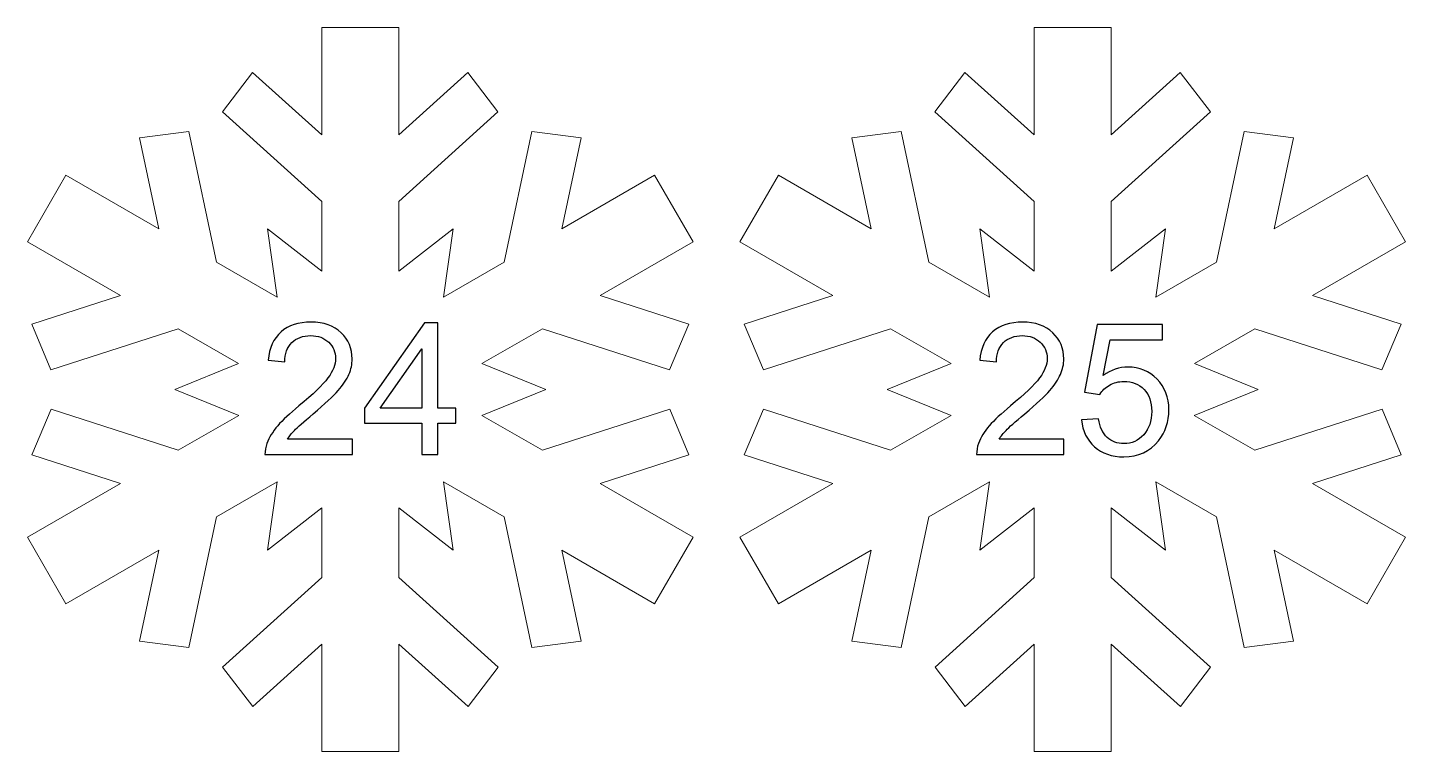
# Model space of a CAD drawing. Header units: centimetres. Extents: x -78 to 86, y -19 to 11.
# Drawn here: x 30.03 to 35.72, y -8.74 to -5.75 of the extents above; entities that cross this region are included whole.
import ezdxf

# ---------------------------------------------------------------- set-up
doc = ezdxf.new("R2010")
doc.units = ezdxf.units.CM
doc.header["$MEASUREMENT"] = 0
doc.layers.add('layer 1', color=7, linetype='Continuous')

msp = doc.modelspace()

# ---------------------------------------------------------------- linework, layer by layer
at = {"layer": 'layer 1', "color": 250, "lineweight": 9}
for points, knots in [([(32.15631, -7.49714), (32.15631, -7.49714), (31.90653, -7.35293), (31.90653, -7.35293), (31.90653, -7.35293), (31.90653, -7.35293), (32.16994, -7.24612), (32.16994, -7.24612), (32.16994, -7.24612), (32.16994, -7.24612), (31.90655, -7.13935), (31.90655, -7.13935), (31.90655, -7.13935), (31.90655, -7.13935), (32.1564, -6.99508), (32.1564, -6.99508), (32.1564, -6.99508), (32.1564, -6.99508), (32.68091, -7.16531), (32.68091, -7.16531), (32.68091, -7.16531), (32.68091, -7.16531), (32.75981, -6.97637), (32.75981, -6.97637), (32.75981, -6.97637), (32.75981, -6.97637), (32.3943, -6.85774), (32.3943, -6.85774), (32.3943, -6.85774), (32.3943, -6.85774), (32.77796, -6.63623), (32.77796, -6.63623), (32.77796, -6.63623), (32.77796, -6.63623), (32.61936, -6.36149), (32.61936, -6.36149), (32.61936, -6.36149), (32.61936, -6.36149), (32.23562, -6.58304), (32.23562, -6.58304), (32.23562, -6.58304), (32.23562, -6.58304), (32.31574, -6.20661), (32.31574, -6.20661), (32.31574, -6.20661), (32.31574, -6.20661), (32.11269, -6.18054), (32.11269, -6.18054), (32.11269, -6.18054), (32.11269, -6.18054), (31.99774, -6.72038), (31.99774, -6.72038), (31.99774, -6.72038), (31.99774, -6.72038), (31.74791, -6.86463), (31.74791, -6.86463), (31.74791, -6.86463), (31.74791, -6.86463), (31.78713, -6.58306), (31.78713, -6.58306), (31.78713, -6.58306), (31.78713, -6.58306), (31.56294, -6.75778), (31.56294, -6.75778), (31.56294, -6.75778), (31.56294, -6.75778), (31.56294, -6.46934), (31.56294, -6.46934), (31.56294, -6.46934), (31.56294, -6.46934), (31.97263, -6.1002), (31.97263, -6.1002), (31.97263, -6.1002), (31.97263, -6.1002), (31.84847, -5.93735), (31.84847, -5.93735), (31.84847, -5.93735), (31.84847, -5.93735), (31.56294, -6.19459), (31.56294, -6.19459), (31.56294, -6.19459), (31.56294, -6.19459), (31.56294, -5.75151), (31.56294, -5.75151), (31.56294, -5.75151), (31.56294, -5.75151), (31.2457, -5.75151), (31.2457, -5.75151), (31.2457, -5.75151), (31.2457, -5.75151), (31.2457, -6.19466), (31.2457, -6.19466), (31.2457, -6.19466), (31.2457, -6.19466), (30.95979, -5.93705), (30.95979, -5.93705), (30.95979, -5.93705), (30.95979, -5.93705), (30.83563, -6.0999), (30.83563, -6.0999), (30.83563, -6.0999), (30.83563, -6.0999), (31.2457, -6.46934), (31.2457, -6.46934), (31.2457, -6.46934), (31.2457, -6.46934), (31.2457, -6.75778), (31.2457, -6.75778), (31.2457, -6.75778), (31.2457, -6.75778), (31.02151, -6.58306), (31.02151, -6.58306), (31.02151, -6.58306), (31.02151, -6.58306), (31.06074, -6.86463), (31.06074, -6.86463), (31.06074, -6.86463), (31.06074, -6.86463), (30.81093, -6.72038), (30.81093, -6.72038), (30.81093, -6.72038), (30.81093, -6.72038), (30.69606, -6.18097), (30.69606, -6.18097), (30.69606, -6.18097), (30.69606, -6.18097), (30.49296, -6.20714), (30.49296, -6.20714), (30.49296, -6.20714), (30.49296, -6.20714), (30.57299, -6.58304), (30.57299, -6.58304), (30.57299, -6.58304), (30.57299, -6.58304), (30.18926, -6.36149), (30.18926, -6.36149), (30.18926, -6.36149), (30.18926, -6.36149), (30.03064, -6.63623), (30.03064, -6.63623), (30.03064, -6.63623), (30.03064, -6.63623), (30.41443, -6.85776), (30.41443, -6.85776), (30.41443, -6.85776), (30.41443, -6.85776), (30.04837, -6.97661), (30.04837, -6.97661), (30.04837, -6.97661), (30.04837, -6.97661), (30.12733, -7.16555), (30.12733, -7.16555), (30.12733, -7.16555), (30.12733, -7.16555), (30.65231, -6.99512), (30.65231, -6.99512), (30.65231, -6.99512), (30.65231, -6.99512), (30.90211, -7.13933), (30.90211, -7.13933), (30.90211, -7.13933), (30.90211, -7.13933), (30.63868, -7.24612), (30.63868, -7.24612), (30.63868, -7.24612), (30.63868, -7.24612), (30.90216, -7.35293), (30.90216, -7.35293), (30.90216, -7.35293), (30.90216, -7.35293), (30.65231, -7.4972), (30.65231, -7.4972), (30.65231, -7.4972), (30.65231, -7.4972), (30.12778, -7.32697), (30.12778, -7.32697), (30.12778, -7.32697), (30.12778, -7.32697), (30.04886, -7.51593), (30.04886, -7.51593), (30.04886, -7.51593), (30.04886, -7.51593), (30.41438, -7.63455), (30.41438, -7.63455), (30.41438, -7.63455), (30.41438, -7.63455), (30.03064, -7.8561), (30.03064, -7.8561), (30.03064, -7.8561), (30.03064, -7.8561), (30.18926, -8.13084), (30.18926, -8.13084), (30.18926, -8.13084), (30.18926, -8.13084), (30.57307, -7.90927), (30.57307, -7.90927), (30.57307, -7.90927), (30.57307, -7.90927), (30.49294, -8.28568), (30.49294, -8.28568), (30.49294, -8.28568), (30.49294, -8.28568), (30.69604, -8.31177), (30.69604, -8.31177), (30.69604, -8.31177), (30.69604, -8.31177), (30.81093, -7.77191), (30.81093, -7.77191), (30.81093, -7.77191), (30.81093, -7.77191), (31.06071, -7.6277), (31.06071, -7.6277), (31.06071, -7.6277), (31.06071, -7.6277), (31.02151, -7.90918), (31.02151, -7.90918), (31.02151, -7.90918), (31.02151, -7.90918), (31.2457, -7.73449), (31.2457, -7.73449), (31.2457, -7.73449), (31.2457, -7.73449), (31.2457, -8.02301), (31.2457, -8.02301), (31.2457, -8.02301), (31.2457, -8.02301), (30.83606, -8.39211), (30.83606, -8.39211), (30.83606, -8.39211), (30.83606, -8.39211), (30.96026, -8.5549), (30.96026, -8.5549), (30.96026, -8.5549), (30.96026, -8.5549), (31.2457, -8.29769), (31.2457, -8.29769), (31.2457, -8.29769), (31.2457, -8.29769), (31.2457, -8.74073), (31.2457, -8.74073), (31.2457, -8.74073), (31.2457, -8.74073), (31.56294, -8.74073), (31.56294, -8.74073), (31.56294, -8.74073), (31.56294, -8.74073), (31.56294, -8.29756), (31.56294, -8.29756), (31.56294, -8.29756), (31.56294, -8.29756), (31.84891, -8.55522), (31.84891, -8.55522), (31.84891, -8.55522), (31.84891, -8.55522), (31.97305, -8.39239), (31.97305, -8.39239), (31.97305, -8.39239), (31.97305, -8.39239), (31.56294, -8.02288), (31.56294, -8.02288), (31.56294, -8.02288), (31.56294, -8.02288), (31.56294, -7.73449), (31.56294, -7.73449), (31.56294, -7.73449), (31.56294, -7.73449), (31.78713, -7.90918), (31.78713, -7.90918), (31.78713, -7.90918), (31.78713, -7.90918), (31.74793, -7.6277), (31.74793, -7.6277), (31.74793, -7.6277), (31.74793, -7.6277), (31.9978, -7.77197), (31.9978, -7.77197), (31.9978, -7.77197), (31.9978, -7.77197), (32.11265, -8.31126), (32.11265, -8.31126), (32.11265, -8.31126), (32.11265, -8.31126), (32.31574, -8.28513), (32.31574, -8.28513), (32.31574, -8.28513), (32.31574, -8.28513), (32.23574, -7.90929), (32.23574, -7.90929), (32.23574, -7.90929), (32.23574, -7.90929), (32.6194, -8.13082), (32.6194, -8.13082), (32.6194, -8.13082), (32.6194, -8.13082), (32.77803, -7.85608), (32.77803, -7.85608), (32.77803, -7.85608), (32.77803, -7.85608), (32.39419, -7.6345), (32.39419, -7.6345), (32.39419, -7.6345), (32.39419, -7.6345), (32.76032, -7.51566), (32.76032, -7.51566), (32.76032, -7.51566), (32.76032, -7.51566), (32.68138, -7.32674), (32.68138, -7.32674), (32.68138, -7.32674), (32.68138, -7.32674), (32.15631, -7.49714), (32.15631, -7.49714)], [0, 0, 0, 0, 0.0126582, 0.0126582, 0.0126582, 0.0126582, 0.0253165, 0.0253165, 0.0253165, 0.0253165, 0.0379747, 0.0379747, 0.0379747, 0.0379747, 0.0506329, 0.0506329, 0.0506329, 0.0506329, 0.0632911, 0.0632911, 0.0632911, 0.0632911, 0.0759494, 0.0759494, 0.0759494, 0.0759494, 0.0886076, 0.0886076, 0.0886076, 0.0886076, 0.1012658, 0.1012658, 0.1012658, 0.1012658, 0.1139241, 0.1139241, 0.1139241, 0.1139241, 0.1265823, 0.1265823, 0.1265823, 0.1265823, 0.1392405, 0.1392405, 0.1392405, 0.1392405, 0.1518987, 0.1518987, 0.1518987, 0.1518987, 0.164557, 0.164557, 0.164557, 0.164557, 0.1772152, 0.1772152, 0.1772152, 0.1772152, 0.1898734, 0.1898734, 0.1898734, 0.1898734, 0.2025316, 0.2025316, 0.2025316, 0.2025316, 0.2151899, 0.2151899, 0.2151899, 0.2151899, 0.2278481, 0.2278481, 0.2278481, 0.2278481, 0.2405063, 0.2405063, 0.2405063, 0.2405063, 0.2531646, 0.2531646, 0.2531646, 0.2531646, 0.2658228, 0.2658228, 0.2658228, 0.2658228, 0.278481, 0.278481, 0.278481, 0.278481, 0.2911392, 0.2911392, 0.2911392, 0.2911392, 0.3037975, 0.3037975, 0.3037975, 0.3037975, 0.3164557, 0.3164557, 0.3164557, 0.3164557, 0.3291139, 0.3291139, 0.3291139, 0.3291139, 0.3417722, 0.3417722, 0.3417722, 0.3417722, 0.3544304, 0.3544304, 0.3544304, 0.3544304, 0.3670886, 0.3670886, 0.3670886, 0.3670886, 0.3797468, 0.3797468, 0.3797468, 0.3797468, 0.3924051, 0.3924051, 0.3924051, 0.3924051, 0.4050633, 0.4050633, 0.4050633, 0.4050633, 0.4177215, 0.4177215, 0.4177215, 0.4177215, 0.4303797, 0.4303797, 0.4303797, 0.4303797, 0.443038, 0.443038, 0.443038, 0.443038, 0.4556962, 0.4556962, 0.4556962, 0.4556962, 0.4683544, 0.4683544, 0.4683544, 0.4683544, 0.4810127, 0.4810127, 0.4810127, 0.4810127, 0.4936709, 0.4936709, 0.4936709, 0.4936709, 0.5063291, 0.5063291, 0.5063291, 0.5063291, 0.5189873, 0.5189873, 0.5189873, 0.5189873, 0.5316456, 0.5316456, 0.5316456, 0.5316456, 0.5443038, 0.5443038, 0.5443038, 0.5443038, 0.556962, 0.556962, 0.556962, 0.556962, 0.5696203, 0.5696203, 0.5696203, 0.5696203, 0.5822785, 0.5822785, 0.5822785, 0.5822785, 0.5949367, 0.5949367, 0.5949367, 0.5949367, 0.6075949, 0.6075949, 0.6075949, 0.6075949, 0.6202532, 0.6202532, 0.6202532, 0.6202532, 0.6329114, 0.6329114, 0.6329114, 0.6329114, 0.6455696, 0.6455696, 0.6455696, 0.6455696, 0.6582278, 0.6582278, 0.6582278, 0.6582278, 0.6708861, 0.6708861, 0.6708861, 0.6708861, 0.6835443, 0.6835443, 0.6835443, 0.6835443, 0.6962025, 0.6962025, 0.6962025, 0.6962025, 0.7088608, 0.7088608, 0.7088608, 0.7088608, 0.721519, 0.721519, 0.721519, 0.721519, 0.7341772, 0.7341772, 0.7341772, 0.7341772, 0.7468354, 0.7468354, 0.7468354, 0.7468354, 0.7594937, 0.7594937, 0.7594937, 0.7594937, 0.7721519, 0.7721519, 0.7721519, 0.7721519, 0.7848101, 0.7848101, 0.7848101, 0.7848101, 0.7974684, 0.7974684, 0.7974684, 0.7974684, 0.8101266, 0.8101266, 0.8101266, 0.8101266, 0.8227848, 0.8227848, 0.8227848, 0.8227848, 0.835443, 0.835443, 0.835443, 0.835443, 0.8481013, 0.8481013, 0.8481013, 0.8481013, 0.8607595, 0.8607595, 0.8607595, 0.8607595, 0.8734177, 0.8734177, 0.8734177, 0.8734177, 0.8860759, 0.8860759, 0.8860759, 0.8860759, 0.8987342, 0.8987342, 0.8987342, 0.8987342, 0.9113924, 0.9113924, 0.9113924, 0.9113924, 0.9240506, 0.9240506, 0.9240506, 0.9240506, 0.9367089, 0.9367089, 0.9367089, 0.9367089, 0.9493671, 0.9493671, 0.9493671, 0.9493671, 0.9620253, 0.9620253, 0.9620253, 0.9620253, 0.9746835, 0.9746835, 0.9746835, 0.9746835, 1, 1, 1, 1]), ([(35.09702, -7.49714), (35.09702, -7.49714), (34.84723, -7.35293), (34.84723, -7.35293), (34.84723, -7.35293), (34.84723, -7.35293), (35.11065, -7.24612), (35.11065, -7.24612), (35.11065, -7.24612), (35.11065, -7.24612), (34.84726, -7.13935), (34.84726, -7.13935), (34.84726, -7.13935), (34.84726, -7.13935), (35.0971, -6.99508), (35.0971, -6.99508), (35.0971, -6.99508), (35.0971, -6.99508), (35.62161, -7.16531), (35.62161, -7.16531), (35.62161, -7.16531), (35.62161, -7.16531), (35.70051, -6.97637), (35.70051, -6.97637), (35.70051, -6.97637), (35.70051, -6.97637), (35.33501, -6.85774), (35.33501, -6.85774), (35.33501, -6.85774), (35.33501, -6.85774), (35.71867, -6.63623), (35.71867, -6.63623), (35.71867, -6.63623), (35.71867, -6.63623), (35.56007, -6.36149), (35.56007, -6.36149), (35.56007, -6.36149), (35.56007, -6.36149), (35.17632, -6.58304), (35.17632, -6.58304), (35.17632, -6.58304), (35.17632, -6.58304), (35.25645, -6.20661), (35.25645, -6.20661), (35.25645, -6.20661), (35.25645, -6.20661), (35.05339, -6.18054), (35.05339, -6.18054), (35.05339, -6.18054), (35.05339, -6.18054), (34.93844, -6.72038), (34.93844, -6.72038), (34.93844, -6.72038), (34.93844, -6.72038), (34.68861, -6.86463), (34.68861, -6.86463), (34.68861, -6.86463), (34.68861, -6.86463), (34.72784, -6.58306), (34.72784, -6.58306), (34.72784, -6.58306), (34.72784, -6.58306), (34.50365, -6.75778), (34.50365, -6.75778), (34.50365, -6.75778), (34.50365, -6.75778), (34.50365, -6.46934), (34.50365, -6.46934), (34.50365, -6.46934), (34.50365, -6.46934), (34.91333, -6.1002), (34.91333, -6.1002), (34.91333, -6.1002), (34.91333, -6.1002), (34.78917, -5.93735), (34.78917, -5.93735), (34.78917, -5.93735), (34.78917, -5.93735), (34.50365, -6.19459), (34.50365, -6.19459), (34.50365, -6.19459), (34.50365, -6.19459), (34.50365, -5.75151), (34.50365, -5.75151), (34.50365, -5.75151), (34.50365, -5.75151), (34.1864, -5.75151), (34.1864, -5.75151), (34.1864, -5.75151), (34.1864, -5.75151), (34.1864, -6.19466), (34.1864, -6.19466), (34.1864, -6.19466), (34.1864, -6.19466), (33.9005, -5.93705), (33.9005, -5.93705), (33.9005, -5.93705), (33.9005, -5.93705), (33.77634, -6.0999), (33.77634, -6.0999), (33.77634, -6.0999), (33.77634, -6.0999), (34.1864, -6.46934), (34.1864, -6.46934), (34.1864, -6.46934), (34.1864, -6.46934), (34.1864, -6.75778), (34.1864, -6.75778), (34.1864, -6.75778), (34.1864, -6.75778), (33.96222, -6.58306), (33.96222, -6.58306), (33.96222, -6.58306), (33.96222, -6.58306), (34.00144, -6.86463), (34.00144, -6.86463), (34.00144, -6.86463), (34.00144, -6.86463), (33.75163, -6.72038), (33.75163, -6.72038), (33.75163, -6.72038), (33.75163, -6.72038), (33.63676, -6.18097), (33.63676, -6.18097), (33.63676, -6.18097), (33.63676, -6.18097), (33.43367, -6.20714), (33.43367, -6.20714), (33.43367, -6.20714), (33.43367, -6.20714), (33.51369, -6.58304), (33.51369, -6.58304), (33.51369, -6.58304), (33.51369, -6.58304), (33.12997, -6.36149), (33.12997, -6.36149), (33.12997, -6.36149), (33.12997, -6.36149), (32.97134, -6.63623), (32.97134, -6.63623), (32.97134, -6.63623), (32.97134, -6.63623), (33.35513, -6.85776), (33.35513, -6.85776), (33.35513, -6.85776), (33.35513, -6.85776), (32.98907, -6.97661), (32.98907, -6.97661), (32.98907, -6.97661), (32.98907, -6.97661), (33.06803, -7.16555), (33.06803, -7.16555), (33.06803, -7.16555), (33.06803, -7.16555), (33.59301, -6.99512), (33.59301, -6.99512), (33.59301, -6.99512), (33.59301, -6.99512), (33.84282, -7.13933), (33.84282, -7.13933), (33.84282, -7.13933), (33.84282, -7.13933), (33.57938, -7.24612), (33.57938, -7.24612), (33.57938, -7.24612), (33.57938, -7.24612), (33.84286, -7.35293), (33.84286, -7.35293), (33.84286, -7.35293), (33.84286, -7.35293), (33.59301, -7.4972), (33.59301, -7.4972), (33.59301, -7.4972), (33.59301, -7.4972), (33.06848, -7.32697), (33.06848, -7.32697), (33.06848, -7.32697), (33.06848, -7.32697), (32.98956, -7.51593), (32.98956, -7.51593), (32.98956, -7.51593), (32.98956, -7.51593), (33.35509, -7.63455), (33.35509, -7.63455), (33.35509, -7.63455), (33.35509, -7.63455), (32.97134, -7.8561), (32.97134, -7.8561), (32.97134, -7.8561), (32.97134, -7.8561), (33.12997, -8.13084), (33.12997, -8.13084), (33.12997, -8.13084), (33.12997, -8.13084), (33.51377, -7.90927), (33.51377, -7.90927), (33.51377, -7.90927), (33.51377, -7.90927), (33.43365, -8.28568), (33.43365, -8.28568), (33.43365, -8.28568), (33.43365, -8.28568), (33.63674, -8.31177), (33.63674, -8.31177), (33.63674, -8.31177), (33.63674, -8.31177), (33.75163, -7.77191), (33.75163, -7.77191), (33.75163, -7.77191), (33.75163, -7.77191), (34.00142, -7.6277), (34.00142, -7.6277), (34.00142, -7.6277), (34.00142, -7.6277), (33.96222, -7.90918), (33.96222, -7.90918), (33.96222, -7.90918), (33.96222, -7.90918), (34.1864, -7.73449), (34.1864, -7.73449), (34.1864, -7.73449), (34.1864, -7.73449), (34.1864, -8.02301), (34.1864, -8.02301), (34.1864, -8.02301), (34.1864, -8.02301), (33.77676, -8.39211), (33.77676, -8.39211), (33.77676, -8.39211), (33.77676, -8.39211), (33.90097, -8.5549), (33.90097, -8.5549), (33.90097, -8.5549), (33.90097, -8.5549), (34.1864, -8.29769), (34.1864, -8.29769), (34.1864, -8.29769), (34.1864, -8.29769), (34.1864, -8.74073), (34.1864, -8.74073), (34.1864, -8.74073), (34.1864, -8.74073), (34.50365, -8.74073), (34.50365, -8.74073), (34.50365, -8.74073), (34.50365, -8.74073), (34.50365, -8.29756), (34.50365, -8.29756), (34.50365, -8.29756), (34.50365, -8.29756), (34.78962, -8.55522), (34.78962, -8.55522), (34.78962, -8.55522), (34.78962, -8.55522), (34.91376, -8.39239), (34.91376, -8.39239), (34.91376, -8.39239), (34.91376, -8.39239), (34.50365, -8.02288), (34.50365, -8.02288), (34.50365, -8.02288), (34.50365, -8.02288), (34.50365, -7.73449), (34.50365, -7.73449), (34.50365, -7.73449), (34.50365, -7.73449), (34.72784, -7.90918), (34.72784, -7.90918), (34.72784, -7.90918), (34.72784, -7.90918), (34.68863, -7.6277), (34.68863, -7.6277), (34.68863, -7.6277), (34.68863, -7.6277), (34.9385, -7.77197), (34.9385, -7.77197), (34.9385, -7.77197), (34.9385, -7.77197), (35.05335, -8.31126), (35.05335, -8.31126), (35.05335, -8.31126), (35.05335, -8.31126), (35.25645, -8.28513), (35.25645, -8.28513), (35.25645, -8.28513), (35.25645, -8.28513), (35.17645, -7.90929), (35.17645, -7.90929), (35.17645, -7.90929), (35.17645, -7.90929), (35.56011, -8.13082), (35.56011, -8.13082), (35.56011, -8.13082), (35.56011, -8.13082), (35.71873, -7.85608), (35.71873, -7.85608), (35.71873, -7.85608), (35.71873, -7.85608), (35.3349, -7.6345), (35.3349, -7.6345), (35.3349, -7.6345), (35.3349, -7.6345), (35.70102, -7.51566), (35.70102, -7.51566), (35.70102, -7.51566), (35.70102, -7.51566), (35.62208, -7.32674), (35.62208, -7.32674), (35.62208, -7.32674), (35.62208, -7.32674), (35.09702, -7.49714), (35.09702, -7.49714)], [0, 0, 0, 0, 0.0126582, 0.0126582, 0.0126582, 0.0126582, 0.0253165, 0.0253165, 0.0253165, 0.0253165, 0.0379747, 0.0379747, 0.0379747, 0.0379747, 0.0506329, 0.0506329, 0.0506329, 0.0506329, 0.0632911, 0.0632911, 0.0632911, 0.0632911, 0.0759494, 0.0759494, 0.0759494, 0.0759494, 0.0886076, 0.0886076, 0.0886076, 0.0886076, 0.1012658, 0.1012658, 0.1012658, 0.1012658, 0.1139241, 0.1139241, 0.1139241, 0.1139241, 0.1265823, 0.1265823, 0.1265823, 0.1265823, 0.1392405, 0.1392405, 0.1392405, 0.1392405, 0.1518987, 0.1518987, 0.1518987, 0.1518987, 0.164557, 0.164557, 0.164557, 0.164557, 0.1772152, 0.1772152, 0.1772152, 0.1772152, 0.1898734, 0.1898734, 0.1898734, 0.1898734, 0.2025316, 0.2025316, 0.2025316, 0.2025316, 0.2151899, 0.2151899, 0.2151899, 0.2151899, 0.2278481, 0.2278481, 0.2278481, 0.2278481, 0.2405063, 0.2405063, 0.2405063, 0.2405063, 0.2531646, 0.2531646, 0.2531646, 0.2531646, 0.2658228, 0.2658228, 0.2658228, 0.2658228, 0.278481, 0.278481, 0.278481, 0.278481, 0.2911392, 0.2911392, 0.2911392, 0.2911392, 0.3037975, 0.3037975, 0.3037975, 0.3037975, 0.3164557, 0.3164557, 0.3164557, 0.3164557, 0.3291139, 0.3291139, 0.3291139, 0.3291139, 0.3417722, 0.3417722, 0.3417722, 0.3417722, 0.3544304, 0.3544304, 0.3544304, 0.3544304, 0.3670886, 0.3670886, 0.3670886, 0.3670886, 0.3797468, 0.3797468, 0.3797468, 0.3797468, 0.3924051, 0.3924051, 0.3924051, 0.3924051, 0.4050633, 0.4050633, 0.4050633, 0.4050633, 0.4177215, 0.4177215, 0.4177215, 0.4177215, 0.4303797, 0.4303797, 0.4303797, 0.4303797, 0.443038, 0.443038, 0.443038, 0.443038, 0.4556962, 0.4556962, 0.4556962, 0.4556962, 0.4683544, 0.4683544, 0.4683544, 0.4683544, 0.4810127, 0.4810127, 0.4810127, 0.4810127, 0.4936709, 0.4936709, 0.4936709, 0.4936709, 0.5063291, 0.5063291, 0.5063291, 0.5063291, 0.5189873, 0.5189873, 0.5189873, 0.5189873, 0.5316456, 0.5316456, 0.5316456, 0.5316456, 0.5443038, 0.5443038, 0.5443038, 0.5443038, 0.556962, 0.556962, 0.556962, 0.556962, 0.5696203, 0.5696203, 0.5696203, 0.5696203, 0.5822785, 0.5822785, 0.5822785, 0.5822785, 0.5949367, 0.5949367, 0.5949367, 0.5949367, 0.6075949, 0.6075949, 0.6075949, 0.6075949, 0.6202532, 0.6202532, 0.6202532, 0.6202532, 0.6329114, 0.6329114, 0.6329114, 0.6329114, 0.6455696, 0.6455696, 0.6455696, 0.6455696, 0.6582278, 0.6582278, 0.6582278, 0.6582278, 0.6708861, 0.6708861, 0.6708861, 0.6708861, 0.6835443, 0.6835443, 0.6835443, 0.6835443, 0.6962025, 0.6962025, 0.6962025, 0.6962025, 0.7088608, 0.7088608, 0.7088608, 0.7088608, 0.721519, 0.721519, 0.721519, 0.721519, 0.7341772, 0.7341772, 0.7341772, 0.7341772, 0.7468354, 0.7468354, 0.7468354, 0.7468354, 0.7594937, 0.7594937, 0.7594937, 0.7594937, 0.7721519, 0.7721519, 0.7721519, 0.7721519, 0.7848101, 0.7848101, 0.7848101, 0.7848101, 0.7974684, 0.7974684, 0.7974684, 0.7974684, 0.8101266, 0.8101266, 0.8101266, 0.8101266, 0.8227848, 0.8227848, 0.8227848, 0.8227848, 0.835443, 0.835443, 0.835443, 0.835443, 0.8481013, 0.8481013, 0.8481013, 0.8481013, 0.8607595, 0.8607595, 0.8607595, 0.8607595, 0.8734177, 0.8734177, 0.8734177, 0.8734177, 0.8860759, 0.8860759, 0.8860759, 0.8860759, 0.8987342, 0.8987342, 0.8987342, 0.8987342, 0.9113924, 0.9113924, 0.9113924, 0.9113924, 0.9240506, 0.9240506, 0.9240506, 0.9240506, 0.9367089, 0.9367089, 0.9367089, 0.9367089, 0.9493671, 0.9493671, 0.9493671, 0.9493671, 0.9620253, 0.9620253, 0.9620253, 0.9620253, 0.9746835, 0.9746835, 0.9746835, 0.9746835, 1, 1, 1, 1]), ([(31.37143, -7.45117), (31.37143, -7.45117), (31.37143, -7.51507), (31.37143, -7.51507), (31.37143, -7.51507), (31.37143, -7.51507), (31.01083, -7.51507), (31.01083, -7.51507), (31.01083, -7.51507), (31.01032, -7.49897), (31.01299, -7.4835), (31.01869, -7.46854), (31.01869, -7.46854), (31.02795, -7.44407), (31.04278, -7.41985), (31.0632, -7.39614), (31.0632, -7.39614), (31.08361, -7.37243), (31.11277, -7.34504), (31.15069, -7.31398), (31.15069, -7.31398), (31.20964, -7.26541), (31.24971, -7.227), (31.27063, -7.19859), (31.27063, -7.19859), (31.29168, -7.17019), (31.3022, -7.14331), (31.3022, -7.11795), (31.3022, -7.11795), (31.3022, -7.09145), (31.29269, -7.06914), (31.27367, -7.05088), (31.27367, -7.05088), (31.25466, -7.03275), (31.2298, -7.02362), (31.19925, -7.02362), (31.19925, -7.02362), (31.16691, -7.02362), (31.14105, -7.03326), (31.12165, -7.05253), (31.12165, -7.05253), (31.10225, -7.07167), (31.09249, -7.0983), (31.09223, -7.13241), (31.09223, -7.13241), (31.09223, -7.13241), (31.02376, -7.12556), (31.02376, -7.12556), (31.02376, -7.12556), (31.02846, -7.07434), (31.04621, -7.03528), (31.07689, -7.0084), (31.07689, -7.0084), (31.1077, -6.98152), (31.14891, -6.96808), (31.20077, -6.96808), (31.20077, -6.96808), (31.25301, -6.96808), (31.29447, -6.98254), (31.3249, -7.01157), (31.3249, -7.01157), (31.35546, -7.04061), (31.37067, -7.07662), (31.37067, -7.11947), (31.37067, -7.11947), (31.37067, -7.14128), (31.36623, -7.16271), (31.35723, -7.18376), (31.35723, -7.18376), (31.34836, -7.20493), (31.33352, -7.22712), (31.31285, -7.25045), (31.31285, -7.25045), (31.29206, -7.27366), (31.2577, -7.30573), (31.20977, -7.34631), (31.20977, -7.34631), (31.16958, -7.38004), (31.14371, -7.40286), (31.1323, -7.4149), (31.1323, -7.4149), (31.12089, -7.42695), (31.11151, -7.43899), (31.10403, -7.45117), (31.10403, -7.45117), (31.10403, -7.45117), (31.37143, -7.45117), (31.37143, -7.45117)], [0, 0, 0, 0, 0.0434783, 0.0434783, 0.0434783, 0.0434783, 0.0869565, 0.0869565, 0.0869565, 0.0869565, 0.1304348, 0.1304348, 0.1304348, 0.1304348, 0.173913, 0.173913, 0.173913, 0.173913, 0.2173913, 0.2173913, 0.2173913, 0.2173913, 0.2608696, 0.2608696, 0.2608696, 0.2608696, 0.3043478, 0.3043478, 0.3043478, 0.3043478, 0.3478261, 0.3478261, 0.3478261, 0.3478261, 0.3913043, 0.3913043, 0.3913043, 0.3913043, 0.4347826, 0.4347826, 0.4347826, 0.4347826, 0.4782609, 0.4782609, 0.4782609, 0.4782609, 0.5217391, 0.5217391, 0.5217391, 0.5217391, 0.5652174, 0.5652174, 0.5652174, 0.5652174, 0.6086957, 0.6086957, 0.6086957, 0.6086957, 0.6521739, 0.6521739, 0.6521739, 0.6521739, 0.6956522, 0.6956522, 0.6956522, 0.6956522, 0.7391304, 0.7391304, 0.7391304, 0.7391304, 0.7826087, 0.7826087, 0.7826087, 0.7826087, 0.826087, 0.826087, 0.826087, 0.826087, 0.8695652, 0.8695652, 0.8695652, 0.8695652, 0.9130435, 0.9130435, 0.9130435, 0.9130435, 1, 1, 1, 1]), ([(31.65761, -7.51507), (31.65761, -7.51507), (31.65761, -7.38498), (31.65761, -7.38498), (31.65761, -7.38498), (31.65761, -7.38498), (31.42101, -7.38498), (31.42101, -7.38498), (31.42101, -7.38498), (31.42101, -7.38498), (31.42101, -7.32336), (31.42101, -7.32336), (31.42101, -7.32336), (31.42101, -7.32336), (31.66978, -6.97037), (31.66978, -6.97037), (31.66978, -6.97037), (31.66978, -6.97037), (31.72455, -6.97037), (31.72455, -6.97037), (31.72455, -6.97037), (31.72455, -6.97037), (31.72455, -7.32336), (31.72455, -7.32336), (31.72455, -7.32336), (31.72455, -7.32336), (31.79835, -7.32336), (31.79835, -7.32336), (31.79835, -7.32336), (31.79835, -7.32336), (31.79835, -7.38498), (31.79835, -7.38498), (31.79835, -7.38498), (31.79835, -7.38498), (31.72455, -7.38498), (31.72455, -7.38498), (31.72455, -7.38498), (31.72455, -7.38498), (31.72455, -7.51507), (31.72455, -7.51507), (31.72455, -7.51507), (31.72455, -7.51507), (31.65761, -7.51507), (31.65761, -7.51507)], [0, 0, 0, 0, 0.0833333, 0.0833333, 0.0833333, 0.0833333, 0.1666667, 0.1666667, 0.1666667, 0.1666667, 0.25, 0.25, 0.25, 0.25, 0.3333333, 0.3333333, 0.3333333, 0.3333333, 0.4166667, 0.4166667, 0.4166667, 0.4166667, 0.5, 0.5, 0.5, 0.5, 0.5833333, 0.5833333, 0.5833333, 0.5833333, 0.6666667, 0.6666667, 0.6666667, 0.6666667, 0.75, 0.75, 0.75, 0.75, 0.8333333, 0.8333333, 0.8333333, 0.8333333, 1, 1, 1, 1]), ([(34.3091, -7.45117), (34.3091, -7.45117), (34.3091, -7.51507), (34.3091, -7.51507), (34.3091, -7.51507), (34.3091, -7.51507), (33.9485, -7.51507), (33.9485, -7.51507), (33.9485, -7.51507), (33.94799, -7.49897), (33.95066, -7.4835), (33.95636, -7.46854), (33.95636, -7.46854), (33.96562, -7.44407), (33.98045, -7.41985), (34.00087, -7.39614), (34.00087, -7.39614), (34.02128, -7.37243), (34.05044, -7.34504), (34.08836, -7.31398), (34.08836, -7.31398), (34.14731, -7.26541), (34.18738, -7.227), (34.2083, -7.19859), (34.2083, -7.19859), (34.22935, -7.17019), (34.23987, -7.14331), (34.23987, -7.11795), (34.23987, -7.11795), (34.23987, -7.09145), (34.23036, -7.06914), (34.21134, -7.05088), (34.21134, -7.05088), (34.19233, -7.03275), (34.16747, -7.02362), (34.13692, -7.02362), (34.13692, -7.02362), (34.10458, -7.02362), (34.07872, -7.03326), (34.05932, -7.05253), (34.05932, -7.05253), (34.03992, -7.07167), (34.03016, -7.0983), (34.0299, -7.13241), (34.0299, -7.13241), (34.0299, -7.13241), (33.96143, -7.12556), (33.96143, -7.12556), (33.96143, -7.12556), (33.96613, -7.07434), (33.98388, -7.03528), (34.01456, -7.0084), (34.01456, -7.0084), (34.04537, -6.98152), (34.08658, -6.96808), (34.13844, -6.96808), (34.13844, -6.96808), (34.19068, -6.96808), (34.23214, -6.98254), (34.26257, -7.01157), (34.26257, -7.01157), (34.29313, -7.04061), (34.30834, -7.07662), (34.30834, -7.11947), (34.30834, -7.11947), (34.30834, -7.14128), (34.3039, -7.16271), (34.2949, -7.18376), (34.2949, -7.18376), (34.28603, -7.20493), (34.27119, -7.22712), (34.25052, -7.25045), (34.25052, -7.25045), (34.22973, -7.27366), (34.19537, -7.30573), (34.14744, -7.34631), (34.14744, -7.34631), (34.10725, -7.38004), (34.08138, -7.40286), (34.06997, -7.4149), (34.06997, -7.4149), (34.05856, -7.42695), (34.04918, -7.43899), (34.0417, -7.45117), (34.0417, -7.45117), (34.0417, -7.45117), (34.3091, -7.45117), (34.3091, -7.45117)], [0, 0, 0, 0, 0.0434783, 0.0434783, 0.0434783, 0.0434783, 0.0869565, 0.0869565, 0.0869565, 0.0869565, 0.1304348, 0.1304348, 0.1304348, 0.1304348, 0.173913, 0.173913, 0.173913, 0.173913, 0.2173913, 0.2173913, 0.2173913, 0.2173913, 0.2608696, 0.2608696, 0.2608696, 0.2608696, 0.3043478, 0.3043478, 0.3043478, 0.3043478, 0.3478261, 0.3478261, 0.3478261, 0.3478261, 0.3913043, 0.3913043, 0.3913043, 0.3913043, 0.4347826, 0.4347826, 0.4347826, 0.4347826, 0.4782609, 0.4782609, 0.4782609, 0.4782609, 0.5217391, 0.5217391, 0.5217391, 0.5217391, 0.5652174, 0.5652174, 0.5652174, 0.5652174, 0.6086957, 0.6086957, 0.6086957, 0.6086957, 0.6521739, 0.6521739, 0.6521739, 0.6521739, 0.6956522, 0.6956522, 0.6956522, 0.6956522, 0.7391304, 0.7391304, 0.7391304, 0.7391304, 0.7826087, 0.7826087, 0.7826087, 0.7826087, 0.826087, 0.826087, 0.826087, 0.826087, 0.8695652, 0.8695652, 0.8695652, 0.8695652, 0.9130435, 0.9130435, 0.9130435, 0.9130435, 1, 1, 1, 1]), ([(34.3815, -7.37205), (34.3815, -7.37205), (34.45149, -7.36672), (34.45149, -7.36672), (34.45149, -7.36672), (34.45669, -7.40083), (34.46874, -7.42644), (34.4875, -7.44369), (34.4875, -7.44369), (34.50627, -7.4608), (34.52922, -7.46942), (34.55622, -7.46942), (34.55622, -7.46942), (34.58881, -7.46942), (34.61607, -7.45725), (34.63826, -7.43303), (34.63826, -7.43303), (34.66032, -7.40869), (34.67135, -7.37648), (34.67135, -7.33642), (34.67135, -7.33642), (34.67135, -7.29825), (34.66083, -7.2682), (34.63965, -7.24614), (34.63965, -7.24614), (34.61848, -7.22408), (34.59046, -7.21305), (34.55559, -7.21305), (34.55559, -7.21305), (34.53391, -7.21305), (34.51451, -7.21799), (34.49726, -7.22788), (34.49726, -7.22788), (34.48015, -7.23777), (34.46671, -7.25058), (34.45682, -7.2663), (34.45682, -7.2663), (34.45682, -7.2663), (34.39367, -7.25717), (34.39367, -7.25717), (34.39367, -7.25717), (34.39367, -7.25717), (34.44617, -6.97721), (34.44617, -6.97721), (34.44617, -6.97721), (34.44617, -6.97721), (34.71624, -6.97721), (34.71624, -6.97721), (34.71624, -6.97721), (34.71624, -6.97721), (34.71624, -7.04112), (34.71624, -7.04112), (34.71624, -7.04112), (34.71624, -7.04112), (34.49955, -7.04112), (34.49955, -7.04112), (34.49955, -7.04112), (34.49955, -7.04112), (34.47051, -7.18807), (34.47051, -7.18807), (34.47051, -7.18807), (34.5031, -7.16512), (34.53733, -7.15371), (34.57309, -7.15371), (34.57309, -7.15371), (34.62051, -7.15371), (34.66057, -7.17019), (34.69316, -7.20316), (34.69316, -7.20316), (34.72575, -7.23612), (34.7421, -7.27847), (34.7421, -7.33021), (34.7421, -7.33021), (34.7421, -7.37953), (34.72777, -7.42213), (34.69912, -7.45801), (34.69912, -7.45801), (34.66425, -7.50214), (34.61658, -7.5242), (34.55622, -7.5242), (34.55622, -7.5242), (34.50677, -7.5242), (34.46645, -7.51025), (34.43514, -7.48248), (34.43514, -7.48248), (34.40382, -7.45472), (34.38594, -7.41795), (34.3815, -7.37205)], [0, 0, 0, 0, 0.0434783, 0.0434783, 0.0434783, 0.0434783, 0.0869565, 0.0869565, 0.0869565, 0.0869565, 0.1304348, 0.1304348, 0.1304348, 0.1304348, 0.173913, 0.173913, 0.173913, 0.173913, 0.2173913, 0.2173913, 0.2173913, 0.2173913, 0.2608696, 0.2608696, 0.2608696, 0.2608696, 0.3043478, 0.3043478, 0.3043478, 0.3043478, 0.3478261, 0.3478261, 0.3478261, 0.3478261, 0.3913043, 0.3913043, 0.3913043, 0.3913043, 0.4347826, 0.4347826, 0.4347826, 0.4347826, 0.4782609, 0.4782609, 0.4782609, 0.4782609, 0.5217391, 0.5217391, 0.5217391, 0.5217391, 0.5652174, 0.5652174, 0.5652174, 0.5652174, 0.6086957, 0.6086957, 0.6086957, 0.6086957, 0.6521739, 0.6521739, 0.6521739, 0.6521739, 0.6956522, 0.6956522, 0.6956522, 0.6956522, 0.7391304, 0.7391304, 0.7391304, 0.7391304, 0.7826087, 0.7826087, 0.7826087, 0.7826087, 0.826087, 0.826087, 0.826087, 0.826087, 0.8695652, 0.8695652, 0.8695652, 0.8695652, 0.9130435, 0.9130435, 0.9130435, 0.9130435, 1, 1, 1, 1]), ([(31.65761, -7.32336), (31.65761, -7.32336), (31.65761, -7.07827), (31.65761, -7.07827), (31.65761, -7.07827), (31.65761, -7.07827), (31.48681, -7.32336), (31.48681, -7.32336), (31.48681, -7.32336), (31.48681, -7.32336), (31.65761, -7.32336), (31.65761, -7.32336)], [0, 0, 0, 0, 0.25, 0.25, 0.25, 0.25, 0.5, 0.5, 0.5, 0.5, 1, 1, 1, 1])]:
    msp.add_open_spline(points, degree=3, knots=knots, dxfattribs=at)
at = {"layer": 'layer 1', "color": 114}
for points, knots in [([(31.37143, -7.45117), (31.37143, -7.45117), (31.37143, -7.51507), (31.37143, -7.51507), (31.37143, -7.51507), (31.37143, -7.51507), (31.01083, -7.51507), (31.01083, -7.51507), (31.01083, -7.51507), (31.01032, -7.49897), (31.01299, -7.4835), (31.01869, -7.46854), (31.01869, -7.46854), (31.02795, -7.44407), (31.04278, -7.41985), (31.0632, -7.39614), (31.0632, -7.39614), (31.08361, -7.37243), (31.11277, -7.34504), (31.15069, -7.31398), (31.15069, -7.31398), (31.20964, -7.26541), (31.24971, -7.227), (31.27063, -7.19859), (31.27063, -7.19859), (31.29168, -7.17019), (31.3022, -7.14331), (31.3022, -7.11795), (31.3022, -7.11795), (31.3022, -7.09145), (31.29269, -7.06914), (31.27367, -7.05088), (31.27367, -7.05088), (31.25466, -7.03275), (31.2298, -7.02362), (31.19925, -7.02362), (31.19925, -7.02362), (31.16691, -7.02362), (31.14105, -7.03326), (31.12165, -7.05253), (31.12165, -7.05253), (31.10225, -7.07167), (31.09249, -7.0983), (31.09223, -7.13241), (31.09223, -7.13241), (31.09223, -7.13241), (31.02376, -7.12556), (31.02376, -7.12556), (31.02376, -7.12556), (31.02846, -7.07434), (31.04621, -7.03528), (31.07689, -7.0084), (31.07689, -7.0084), (31.1077, -6.98152), (31.14891, -6.96808), (31.20077, -6.96808), (31.20077, -6.96808), (31.25301, -6.96808), (31.29447, -6.98254), (31.3249, -7.01157), (31.3249, -7.01157), (31.35546, -7.04061), (31.37067, -7.07662), (31.37067, -7.11947), (31.37067, -7.11947), (31.37067, -7.14128), (31.36623, -7.16271), (31.35723, -7.18376), (31.35723, -7.18376), (31.34836, -7.20493), (31.33352, -7.22712), (31.31285, -7.25045), (31.31285, -7.25045), (31.29206, -7.27366), (31.2577, -7.30573), (31.20977, -7.34631), (31.20977, -7.34631), (31.16958, -7.38004), (31.14371, -7.40286), (31.1323, -7.4149), (31.1323, -7.4149), (31.12089, -7.42695), (31.11151, -7.43899), (31.10403, -7.45117), (31.10403, -7.45117), (31.10403, -7.45117), (31.37143, -7.45117), (31.37143, -7.45117)], [0, 0, 0, 0, 0.0434783, 0.0434783, 0.0434783, 0.0434783, 0.0869565, 0.0869565, 0.0869565, 0.0869565, 0.1304348, 0.1304348, 0.1304348, 0.1304348, 0.173913, 0.173913, 0.173913, 0.173913, 0.2173913, 0.2173913, 0.2173913, 0.2173913, 0.2608696, 0.2608696, 0.2608696, 0.2608696, 0.3043478, 0.3043478, 0.3043478, 0.3043478, 0.3478261, 0.3478261, 0.3478261, 0.3478261, 0.3913043, 0.3913043, 0.3913043, 0.3913043, 0.4347826, 0.4347826, 0.4347826, 0.4347826, 0.4782609, 0.4782609, 0.4782609, 0.4782609, 0.5217391, 0.5217391, 0.5217391, 0.5217391, 0.5652174, 0.5652174, 0.5652174, 0.5652174, 0.6086957, 0.6086957, 0.6086957, 0.6086957, 0.6521739, 0.6521739, 0.6521739, 0.6521739, 0.6956522, 0.6956522, 0.6956522, 0.6956522, 0.7391304, 0.7391304, 0.7391304, 0.7391304, 0.7826087, 0.7826087, 0.7826087, 0.7826087, 0.826087, 0.826087, 0.826087, 0.826087, 0.8695652, 0.8695652, 0.8695652, 0.8695652, 0.9130435, 0.9130435, 0.9130435, 0.9130435, 1, 1, 1, 1]), ([(31.65761, -7.51507), (31.65761, -7.51507), (31.65761, -7.38498), (31.65761, -7.38498), (31.65761, -7.38498), (31.65761, -7.38498), (31.42101, -7.38498), (31.42101, -7.38498), (31.42101, -7.38498), (31.42101, -7.38498), (31.42101, -7.32336), (31.42101, -7.32336), (31.42101, -7.32336), (31.42101, -7.32336), (31.66978, -6.97037), (31.66978, -6.97037), (31.66978, -6.97037), (31.66978, -6.97037), (31.72455, -6.97037), (31.72455, -6.97037), (31.72455, -6.97037), (31.72455, -6.97037), (31.72455, -7.32336), (31.72455, -7.32336), (31.72455, -7.32336), (31.72455, -7.32336), (31.79835, -7.32336), (31.79835, -7.32336), (31.79835, -7.32336), (31.79835, -7.32336), (31.79835, -7.38498), (31.79835, -7.38498), (31.79835, -7.38498), (31.79835, -7.38498), (31.72455, -7.38498), (31.72455, -7.38498), (31.72455, -7.38498), (31.72455, -7.38498), (31.72455, -7.51507), (31.72455, -7.51507), (31.72455, -7.51507), (31.72455, -7.51507), (31.65761, -7.51507), (31.65761, -7.51507)], [0, 0, 0, 0, 0.0833333, 0.0833333, 0.0833333, 0.0833333, 0.1666667, 0.1666667, 0.1666667, 0.1666667, 0.25, 0.25, 0.25, 0.25, 0.3333333, 0.3333333, 0.3333333, 0.3333333, 0.4166667, 0.4166667, 0.4166667, 0.4166667, 0.5, 0.5, 0.5, 0.5, 0.5833333, 0.5833333, 0.5833333, 0.5833333, 0.6666667, 0.6666667, 0.6666667, 0.6666667, 0.75, 0.75, 0.75, 0.75, 0.8333333, 0.8333333, 0.8333333, 0.8333333, 1, 1, 1, 1]), ([(34.3091, -7.45117), (34.3091, -7.45117), (34.3091, -7.51507), (34.3091, -7.51507), (34.3091, -7.51507), (34.3091, -7.51507), (33.9485, -7.51507), (33.9485, -7.51507), (33.9485, -7.51507), (33.94799, -7.49897), (33.95066, -7.4835), (33.95636, -7.46854), (33.95636, -7.46854), (33.96562, -7.44407), (33.98045, -7.41985), (34.00087, -7.39614), (34.00087, -7.39614), (34.02128, -7.37243), (34.05044, -7.34504), (34.08836, -7.31398), (34.08836, -7.31398), (34.14731, -7.26541), (34.18738, -7.227), (34.2083, -7.19859), (34.2083, -7.19859), (34.22935, -7.17019), (34.23987, -7.14331), (34.23987, -7.11795), (34.23987, -7.11795), (34.23987, -7.09145), (34.23036, -7.06914), (34.21134, -7.05088), (34.21134, -7.05088), (34.19233, -7.03275), (34.16747, -7.02362), (34.13692, -7.02362), (34.13692, -7.02362), (34.10458, -7.02362), (34.07872, -7.03326), (34.05932, -7.05253), (34.05932, -7.05253), (34.03992, -7.07167), (34.03016, -7.0983), (34.0299, -7.13241), (34.0299, -7.13241), (34.0299, -7.13241), (33.96143, -7.12556), (33.96143, -7.12556), (33.96143, -7.12556), (33.96613, -7.07434), (33.98388, -7.03528), (34.01456, -7.0084), (34.01456, -7.0084), (34.04537, -6.98152), (34.08658, -6.96808), (34.13844, -6.96808), (34.13844, -6.96808), (34.19068, -6.96808), (34.23214, -6.98254), (34.26257, -7.01157), (34.26257, -7.01157), (34.29313, -7.04061), (34.30834, -7.07662), (34.30834, -7.11947), (34.30834, -7.11947), (34.30834, -7.14128), (34.3039, -7.16271), (34.2949, -7.18376), (34.2949, -7.18376), (34.28603, -7.20493), (34.27119, -7.22712), (34.25052, -7.25045), (34.25052, -7.25045), (34.22973, -7.27366), (34.19537, -7.30573), (34.14744, -7.34631), (34.14744, -7.34631), (34.10725, -7.38004), (34.08138, -7.40286), (34.06997, -7.4149), (34.06997, -7.4149), (34.05856, -7.42695), (34.04918, -7.43899), (34.0417, -7.45117), (34.0417, -7.45117), (34.0417, -7.45117), (34.3091, -7.45117), (34.3091, -7.45117)], [0, 0, 0, 0, 0.0434783, 0.0434783, 0.0434783, 0.0434783, 0.0869565, 0.0869565, 0.0869565, 0.0869565, 0.1304348, 0.1304348, 0.1304348, 0.1304348, 0.173913, 0.173913, 0.173913, 0.173913, 0.2173913, 0.2173913, 0.2173913, 0.2173913, 0.2608696, 0.2608696, 0.2608696, 0.2608696, 0.3043478, 0.3043478, 0.3043478, 0.3043478, 0.3478261, 0.3478261, 0.3478261, 0.3478261, 0.3913043, 0.3913043, 0.3913043, 0.3913043, 0.4347826, 0.4347826, 0.4347826, 0.4347826, 0.4782609, 0.4782609, 0.4782609, 0.4782609, 0.5217391, 0.5217391, 0.5217391, 0.5217391, 0.5652174, 0.5652174, 0.5652174, 0.5652174, 0.6086957, 0.6086957, 0.6086957, 0.6086957, 0.6521739, 0.6521739, 0.6521739, 0.6521739, 0.6956522, 0.6956522, 0.6956522, 0.6956522, 0.7391304, 0.7391304, 0.7391304, 0.7391304, 0.7826087, 0.7826087, 0.7826087, 0.7826087, 0.826087, 0.826087, 0.826087, 0.826087, 0.8695652, 0.8695652, 0.8695652, 0.8695652, 0.9130435, 0.9130435, 0.9130435, 0.9130435, 1, 1, 1, 1]), ([(34.3815, -7.37205), (34.3815, -7.37205), (34.45149, -7.36672), (34.45149, -7.36672), (34.45149, -7.36672), (34.45669, -7.40083), (34.46874, -7.42644), (34.4875, -7.44369), (34.4875, -7.44369), (34.50627, -7.4608), (34.52922, -7.46942), (34.55622, -7.46942), (34.55622, -7.46942), (34.58881, -7.46942), (34.61607, -7.45725), (34.63826, -7.43303), (34.63826, -7.43303), (34.66032, -7.40869), (34.67135, -7.37648), (34.67135, -7.33642), (34.67135, -7.33642), (34.67135, -7.29825), (34.66083, -7.2682), (34.63965, -7.24614), (34.63965, -7.24614), (34.61848, -7.22408), (34.59046, -7.21305), (34.55559, -7.21305), (34.55559, -7.21305), (34.53391, -7.21305), (34.51451, -7.21799), (34.49726, -7.22788), (34.49726, -7.22788), (34.48015, -7.23777), (34.46671, -7.25058), (34.45682, -7.2663), (34.45682, -7.2663), (34.45682, -7.2663), (34.39367, -7.25717), (34.39367, -7.25717), (34.39367, -7.25717), (34.39367, -7.25717), (34.44617, -6.97721), (34.44617, -6.97721), (34.44617, -6.97721), (34.44617, -6.97721), (34.71624, -6.97721), (34.71624, -6.97721), (34.71624, -6.97721), (34.71624, -6.97721), (34.71624, -7.04112), (34.71624, -7.04112), (34.71624, -7.04112), (34.71624, -7.04112), (34.49955, -7.04112), (34.49955, -7.04112), (34.49955, -7.04112), (34.49955, -7.04112), (34.47051, -7.18807), (34.47051, -7.18807), (34.47051, -7.18807), (34.5031, -7.16512), (34.53733, -7.15371), (34.57309, -7.15371), (34.57309, -7.15371), (34.62051, -7.15371), (34.66057, -7.17019), (34.69316, -7.20316), (34.69316, -7.20316), (34.72575, -7.23612), (34.7421, -7.27847), (34.7421, -7.33021), (34.7421, -7.33021), (34.7421, -7.37953), (34.72777, -7.42213), (34.69912, -7.45801), (34.69912, -7.45801), (34.66425, -7.50214), (34.61658, -7.5242), (34.55622, -7.5242), (34.55622, -7.5242), (34.50677, -7.5242), (34.46645, -7.51025), (34.43514, -7.48248), (34.43514, -7.48248), (34.40382, -7.45472), (34.38594, -7.41795), (34.3815, -7.37205)], [0, 0, 0, 0, 0.0434783, 0.0434783, 0.0434783, 0.0434783, 0.0869565, 0.0869565, 0.0869565, 0.0869565, 0.1304348, 0.1304348, 0.1304348, 0.1304348, 0.173913, 0.173913, 0.173913, 0.173913, 0.2173913, 0.2173913, 0.2173913, 0.2173913, 0.2608696, 0.2608696, 0.2608696, 0.2608696, 0.3043478, 0.3043478, 0.3043478, 0.3043478, 0.3478261, 0.3478261, 0.3478261, 0.3478261, 0.3913043, 0.3913043, 0.3913043, 0.3913043, 0.4347826, 0.4347826, 0.4347826, 0.4347826, 0.4782609, 0.4782609, 0.4782609, 0.4782609, 0.5217391, 0.5217391, 0.5217391, 0.5217391, 0.5652174, 0.5652174, 0.5652174, 0.5652174, 0.6086957, 0.6086957, 0.6086957, 0.6086957, 0.6521739, 0.6521739, 0.6521739, 0.6521739, 0.6956522, 0.6956522, 0.6956522, 0.6956522, 0.7391304, 0.7391304, 0.7391304, 0.7391304, 0.7826087, 0.7826087, 0.7826087, 0.7826087, 0.826087, 0.826087, 0.826087, 0.826087, 0.8695652, 0.8695652, 0.8695652, 0.8695652, 0.9130435, 0.9130435, 0.9130435, 0.9130435, 1, 1, 1, 1]), ([(31.65761, -7.32336), (31.65761, -7.32336), (31.65761, -7.07827), (31.65761, -7.07827), (31.65761, -7.07827), (31.65761, -7.07827), (31.48681, -7.32336), (31.48681, -7.32336), (31.48681, -7.32336), (31.48681, -7.32336), (31.65761, -7.32336), (31.65761, -7.32336)], [0, 0, 0, 0, 0.25, 0.25, 0.25, 0.25, 0.5, 0.5, 0.5, 0.5, 1, 1, 1, 1])]:
    msp.add_open_spline(points, degree=3, knots=knots, dxfattribs=at)

doc.saveas('drawing.dxf')
